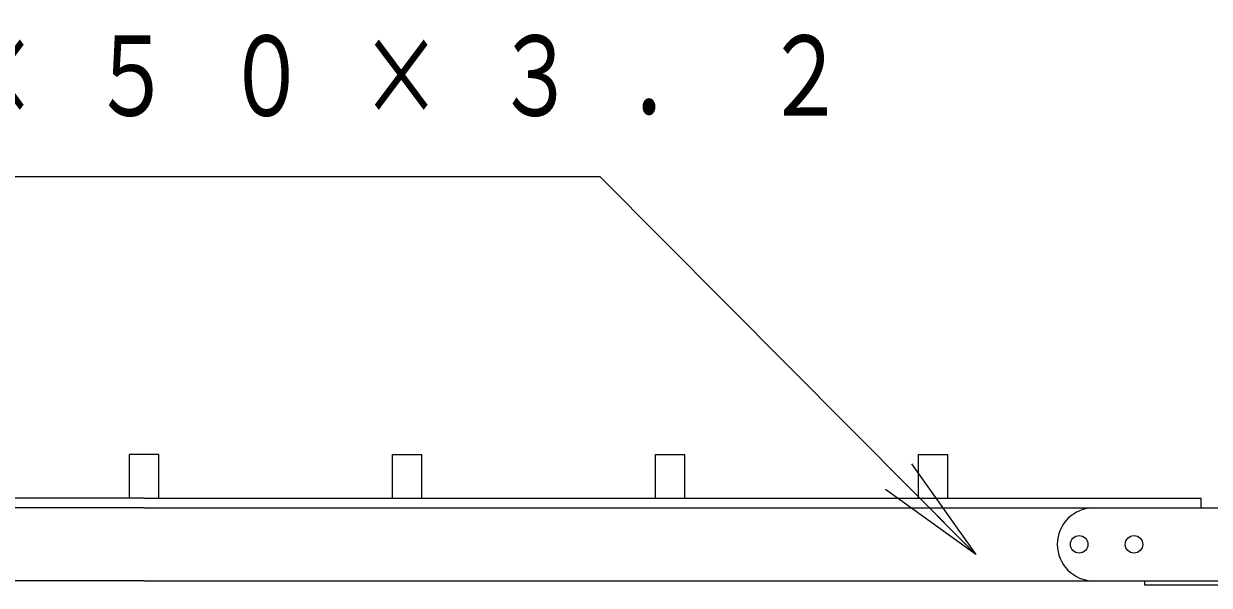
# Model space of a CAD drawing. Units: millimetres on the paper, scale 1:50. Extents: x -365 to 10, y -38 to 257.
# Drawn here: x -299.39 to -266.93, y 106.36 to 121.73 of the extents above; entities that cross this region are included whole.
import ezdxf

# ---------------------------------------------------------------- set-up
doc = ezdxf.new("R2010")
doc.units = ezdxf.units.MM
doc.layers.add('LY_1', color=7, linetype='Continuous', lineweight=25)
doc.styles.add('ＭＳ ゴシック', font='')
doc.styles.get('ＭＳ ゴシック').set_extended_font_data('MS Gothic')

msp = doc.modelspace()

# ---------------------------------------------------------------- linework, layer by layer
at = {"layer": 'LY_1', "color": 40}
for p, q in [((-295.691, 109.94), (-296.491, 109.94)), ((-296.491, 108.74), (-296.491, 109.94)), ((-295.691, 108.74), (-295.691, 109.94)), ((-289.291, 109.94), (-288.491, 109.94)), ((-289.291, 108.74), (-289.291, 109.94)), ((-288.491, 108.74), (-288.491, 109.94)), ((-282.091, 109.94), (-281.291, 109.94)), ((-282.091, 108.74), (-282.091, 109.94)), ((-281.291, 108.74), (-281.291, 109.94)), ((-274.891, 109.94), (-274.091, 109.94)), ((-274.891, 108.74), (-274.891, 109.94)), ((-274.091, 108.74), (-274.091, 109.94)), ((-296.091, 108.74), (-325.031, 108.74)), ((-296.091, 108.74), (-267.151, 108.74)), ((-267.151, 108.48), (-267.151, 108.74))]:
    msp.add_line(p, q, dxfattribs=at)
at = {"layer": 'LY_1', "lineweight": 13}
for p, q in [((-275.086, 109.683), (-273.325, 107.203)), ((-273.325, 107.203), (-275.441, 109.33)), ((-273.325, 107.203), (-275.796, 108.978))]:
    msp.add_line(p, q, dxfattribs=at)
at = {"layer": 'LY_1'}
for p, q in [((-296.091, 108.48), (-321.991, 108.48)), ((-296.091, 108.48), (-270.091, 108.48)), ((-296.091, 106.48), (-322.091, 106.48)), ((-296.091, 106.48), (-270.091, 106.48))]:
    msp.add_line(p, q, dxfattribs=at)
at = {"layer": 'LY_1', "color": 4}
for p, q in [((-270.091, 108.48), (-265.971, 108.48)), ((-270.091, 106.48), (-265.971, 106.48)), ((-268.691, 106.36), (-268.691, 106.48)), ((-265.971, 106.36), (-268.691, 106.36))]:
    msp.add_line(p, q, dxfattribs=at)
at = {"layer": 'LY_1', "lineweight": 13}
msp.add_lwpolyline([(-273.325, 107.203), (-283.605, 117.538), (-326.542, 117.538)], dxfattribs=at)
at = {"layer": 'LY_1', "color": 4}
for centre in [(-270.491, 107.48), (-268.991, 107.48)]:
    msp.add_circle(centre, 0.24, dxfattribs=at)
msp.add_arc((-270.091, 107.48), 1, 90, 270, dxfattribs=at)

# ---------------------------------------------------------------- texts
at = {"layer": 'LY_1', "insert": (-327.06, 120.188), "char_height": 2.199, "attachment_point": 4, "style": 'ＭＳ ゴシック'}
msp.add_mtext('\\T1.64;\\W0.75;枠：□－１００×５０×３．２', dxfattribs=at)

doc.saveas('drawing.dxf')
